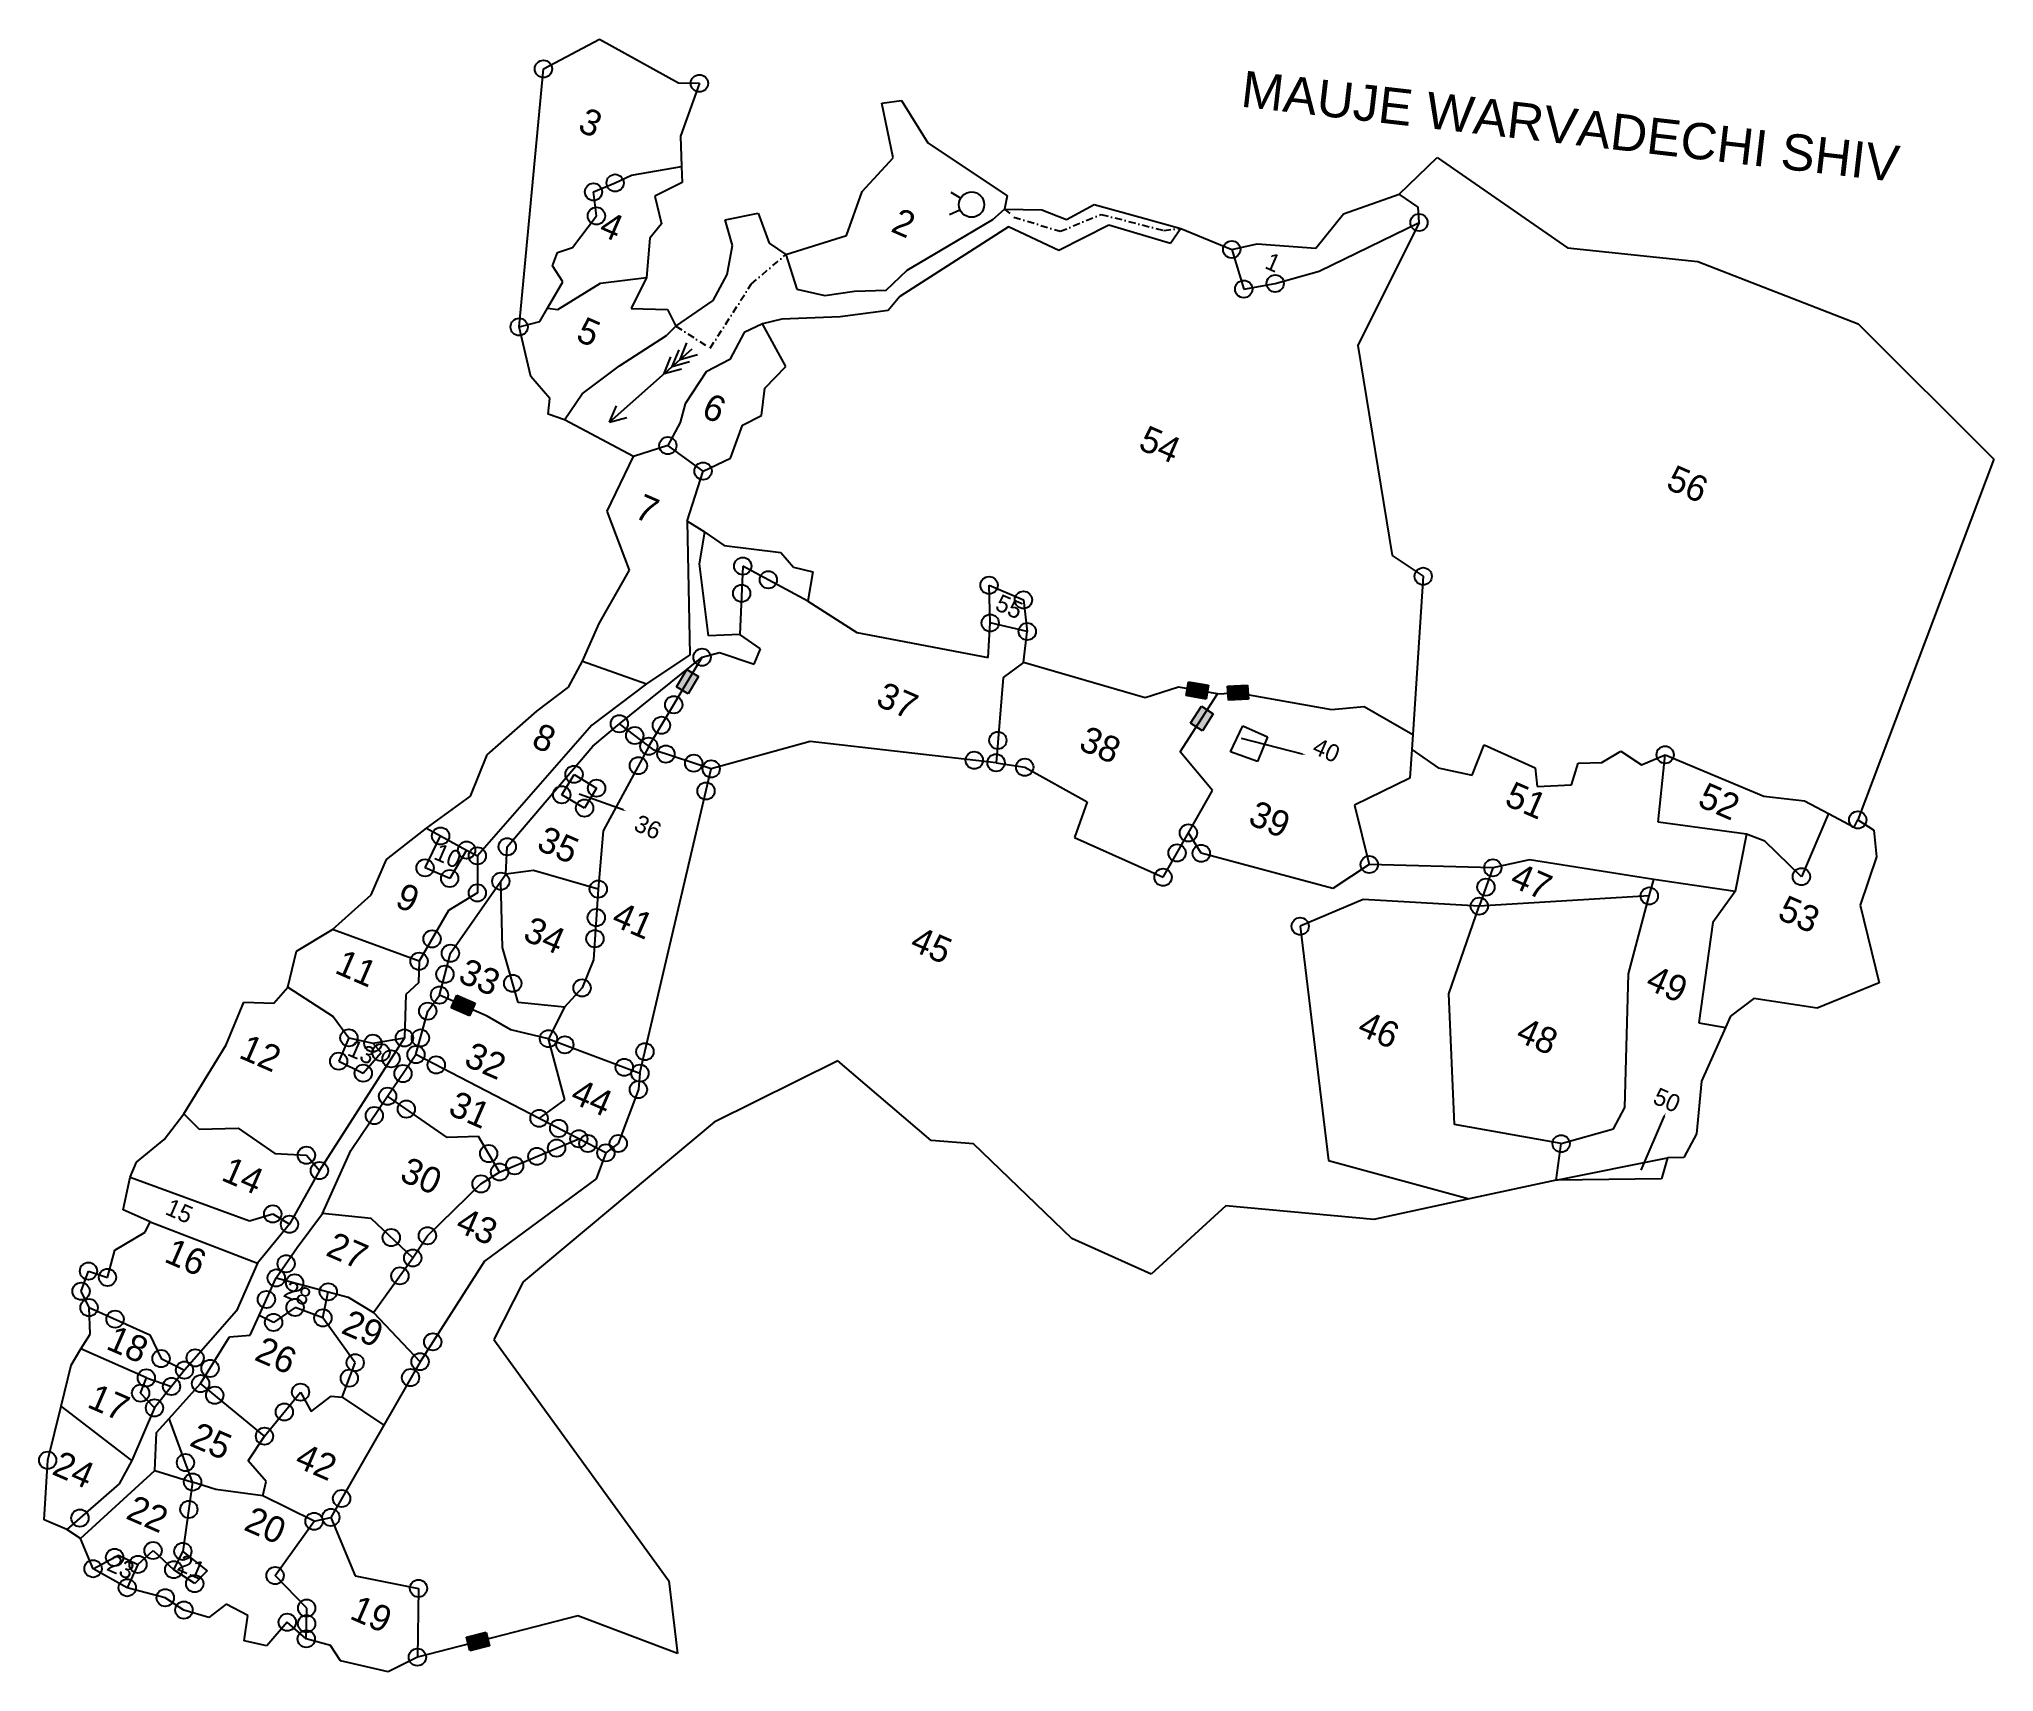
# Model space of a CAD drawing. Header units: metres. Extents: x 313163 to 314562, y 1902264 to 1903432.
import ezdxf

# ---------------------------------------------------------------- set-up
doc = ezdxf.new("R2010")
doc.units = ezdxf.units.M
doc.header["$MEASUREMENT"] = 0
doc.linetypes.add('DASHDOT', pattern=[1, 0.5, -0.25, 0, -0.25])
for name, color, linetype in [('OFF', 1, 'Continuous'), ('POLY_PARCEL', 6, 'Continuous'), ('POLY_ROAD', 30, 'Continuous'), ('POLY_WATER', 4, 'Continuous'), ('TEXT_MAPOUT', 7, 'Continuous'), ('TEXT_PARCEL', 7, 'Continuous'), ('V_BOUND_LINE', 7, 'Continuous'), ('V_BOUND_STREAM_LINE', 7, 'DASHDOT')]:
    doc.layers.add(name, color=color, linetype=linetype)
doc.styles.get("Standard").update_dxf_attribs({"font": 'arial.ttf'})
doc.styles.add('TEXT_MAP', font='KRDEV050.TTF')

msp = doc.modelspace()

# ---------------------------------------------------------------- hatches: boundary and pattern name
for points in [[(313635.2, 1902976.1), (313626.7, 1902981.2), (313619.3, 1902968.8), (313627.8, 1902963.7)], [(313998.4, 1902959.9), (314000.1, 1902969.8), (313985.8, 1902972.2), (313984.1, 1902962.4)], [(314013.6, 1902969.1), (314014.3, 1902959.1), (314028.7, 1902960), (314028, 1902970)], [(314003.3, 1902949.5), (313994.9, 1902954.9), (313987.1, 1902942.7), (313995.6, 1902937.3)], [(313462.2, 1902748.2), (313458.2, 1902739.1), (313471.4, 1902733.3), (313475.4, 1902742.4)], [(313485.6, 1902282.6), (313483.1, 1902292.3), (313469.1, 1902288.7), (313471.6, 1902279)]]:
    msp.add_hatch(color=256).paths.add_polyline_path(points)

# ---------------------------------------------------------------- linework, layer by layer
for p, q in [((313815.6, 1903322.6), (313822.7, 1903318.3)), ((313814.7, 1903306.7), (313822.2, 1903310)), ((313571.5, 1903158), (313630.6, 1903210.6)), ((313622, 1903203), (313626.8, 1903214.8)), ((313610.6, 1903192.8), (313615.4, 1903204.7)), ((313610.6, 1903192.8), (313622.9, 1903196.2)), ((313616.4, 1903198), (313621.2, 1903209.8)), ((313616.4, 1903198), (313628.7, 1903201.4)), ((313622, 1903203), (313634.3, 1903206.4)), ((313571.5, 1903158), (313576.4, 1903169.8)), ((313571.5, 1903158), (313583.9, 1903161.4)), ((313619.3, 1902968.8), (313626.7, 1902981.2)), ((313626.7, 1902981.2), (313635.2, 1902976.1)), ((313635.2, 1902976.1), (313627.8, 1902963.7)), ((313984.1, 1902962.4), (313985.8, 1902972.2)), ((313985.8, 1902972.2), (314000.1, 1902969.8)), ((313627.8, 1902963.7), (313619.3, 1902968.8)), ((313998.4, 1902959.9), (313984.1, 1902962.4)), ((314000.1, 1902969.8), (313998.4, 1902959.9)), ((314013.6, 1902969.1), (314028, 1902970)), ((314014.3, 1902959.1), (314013.6, 1902969.1)), ((314028.7, 1902960), (314014.3, 1902959.1)), ((314028, 1902970), (314028.7, 1902960)), ((313987.1, 1902942.7), (313994.9, 1902954.9)), ((313994.9, 1902954.9), (314003.3, 1902949.5)), ((314003.3, 1902949.5), (313995.6, 1902937.3)), ((313995.6, 1902937.3), (313987.1, 1902942.7)), ((313458.2, 1902739.1), (313462.2, 1902748.2)), ((313471.4, 1902733.3), (313458.2, 1902739.1)), ((313462.2, 1902748.2), (313475.4, 1902742.4)), ((313475.4, 1902742.4), (313471.4, 1902733.3)), ((313469.1, 1902288.7), (313483.1, 1902292.3)), ((313471.6, 1902279), (313469.1, 1902288.7)), ((313483.1, 1902292.3), (313485.6, 1902282.6)), ((313485.6, 1902282.6), (313471.6, 1902279))]:
    msp.add_line(p, q)
for points in [[(314067.2, 1902920.6), (314023.5, 1902931.7)], [(313581.2, 1902880.6), (313549.8, 1902891.9)], [(314326.1, 1902661.8), (314309.2, 1902623)]]:
    msp.add_lwpolyline(points)
for centre, radius in [((313524.2, 1903410.8), 6.18), ((313635.8, 1903400.5), 6.18), ((313560, 1903322.8), 6.18), ((313575.5, 1903329.2), 6.18), ((313830.5, 1903313.7), 9.04), ((313562.1, 1903305.6), 6.18), ((314150.6, 1903300.9), 6.18), ((314016.6, 1903281.6), 6.18), ((314025.2, 1903253.3), 6.18), ((314047.7, 1903257.3), 6.18), ((313506.8, 1903226.2), 6.18), ((313613.2, 1903141.3), 6.18), ((313638.4, 1903123.1), 6.18), ((313666.8, 1903055.1), 6.18), ((313685.1, 1903045.3), 6.18), ((313843, 1903041.4), 6.18), ((314153.6, 1903047.8), 6.18), ((313666, 1903035.6), 6.18), ((313867.6, 1903030.9), 6.18), ((313843.8, 1903014.4), 6.18), ((313870.3, 1903008.3), 6.18), ((313637.7, 1902989.9), 6.18), ((313617.4, 1902955.9), 6.18), ((313578.5, 1902942.3), 6.18), ((313608.6, 1902941.2), 6.18), ((313589.5, 1902933.9), 6.18), ((313599.6, 1902926.2), 6.18), ((313849.3, 1902930.4), 6.18), ((313592.1, 1902912.3), 6.18), ((313611.8, 1902920.6), 6.18), ((313631.7, 1902914.1), 6.18), ((313832.4, 1902916.2), 6.18), ((313848, 1902914.4), 6.18), ((313868.5, 1902911.2), 6.18), ((314326.7, 1902920.1), 6.18), ((313546.1, 1902906.1), 6.18), ((313562.2, 1902896.2), 6.18), ((313644.2, 1902910), 6.18), ((313537.3, 1902891.5), 6.18), ((313640.5, 1902894.2), 6.18), ((313553.6, 1902882), 6.18), ((314464.5, 1902873.5), 6.18), ((313450.6, 1902862), 6.18), ((313498.3, 1902854.3), 6.18), ((313985.6, 1902864.2), 6.18), ((313469.2, 1902851.9), 6.18), ((313476.9, 1902847.8), 6.18), ((313977.5, 1902849.9), 6.18), ((313994.8, 1902849.6), 6.18), ((314115, 1902841.6), 6.18), ((313439.5, 1902839.2), 6.18), ((313457.1, 1902831.6), 6.18), ((313493.7, 1902829.6), 6.18), ((313967.5, 1902832.5), 6.18), ((314203.4, 1902839.2), 6.18), ((314424.2, 1902832.9), 6.18), ((313476.9, 1902821.3), 6.18), ((313563.4, 1902824), 6.18), ((314198.5, 1902825.4), 6.18), ((314315.3, 1902819.1), 6.18), ((313562, 1902803.6), 6.18), ((314193.7, 1902811.8), 6.18), ((313444.5, 1902788.4), 6.18), ((313561, 1902788.5), 6.18), ((314065.6, 1902797.4), 6.18), ((313435.2, 1902772.4), 6.18), ((313457.6, 1902778.1), 6.18), ((313453.7, 1902763.1), 6.18), ((313502.2, 1902756.6), 6.18), ((313449.8, 1902748.2), 6.18), ((313551.8, 1902753.3), 6.18), ((313441.4, 1902736.7), 6.18), ((313385, 1902717.6), 6.18), ((313424.7, 1902717.5), 6.18), ((313436.2, 1902717.5), 6.18), ((313527.8, 1902717), 6.18), ((313377.7, 1902700.9), 6.18), ((313402.2, 1902713.7), 6.18), ((313408, 1902707.1), 6.18), ((313415.2, 1902702.6), 6.18), ((313433, 1902705.6), 6.18), ((313539.5, 1902712.6), 6.18), ((313596.8, 1902707.7), 6.18), ((313395.3, 1902692.3), 6.18), ((313423.7, 1902692), 6.18), ((313447.5, 1902698.2), 6.18), ((313582, 1902696.5), 6.18), ((313593.2, 1902692.3), 6.18), ((313412.7, 1902675.8), 6.18), ((313592.1, 1902680.6), 6.18), ((313403.2, 1902662), 6.18), ((313426.1, 1902666.6), 6.18), ((313521.1, 1902660), 6.18), ((313535.1, 1902652.8), 6.18), ((313549.5, 1902645.4), 6.18), ((313354.6, 1902633.6), 6.18), ((313485, 1902634.8), 6.18), ((313519.5, 1902632.8), 6.18), ((313533.6, 1902638.7), 6.18), ((313556, 1902642), 6.18), ((313568.9, 1902635.3), 6.18), ((313577.7, 1902642), 6.18), ((314252.3, 1902641.9), 6.18), ((313363.9, 1902622.6), 6.18), ((313492.8, 1902621.6), 6.18), ((313503.6, 1902626.1), 6.18), ((313479.5, 1902613.1), 6.18), ((313330.5, 1902591.6), 6.18), ((313342.5, 1902584.2), 6.18), ((313415.3, 1902574.7), 6.18), ((313441.2, 1902576), 6.18), ((313198.7, 1902550.7), 6.18), ((313340.1, 1902556), 6.18), ((313421.5, 1902547.3), 6.18), ((313430.7, 1902560.1), 6.18), ((313193.4, 1902536.3), 6.18), ((313212.3, 1902546.2), 6.18), ((313333, 1902545.8), 6.18), ((313346.2, 1902542.3), 6.18), ((313370.2, 1902535.9), 6.18), ((313199.1, 1902524.6), 6.18), ((313326, 1902530.4), 6.18), ((313346.5, 1902524.7), 6.18), ((313217.7, 1902516.3), 6.18), ((313331.1, 1902514), 6.18), ((313366.4, 1902517.2), 6.18), ((313445, 1902500.1), 6.18), ((313250.6, 1902488.1), 6.18), ((313267.4, 1902479.9), 6.18), ((313275, 1902488.6), 6.18), ((313285.7, 1902481.1), 6.18), ((313389.5, 1902485.2), 6.18), ((313435.9, 1902485.9), 6.18), ((313236, 1902463.4), 6.18), ((313240.1, 1902474.3), 6.18), ((313258.1, 1902468.2), 6.18), ((313278.9, 1902470.2), 6.18), ((313350.4, 1902464.1), 6.18), ((313385.3, 1902474.1), 6.18), ((313429.1, 1902474.5), 6.18), ((313245.9, 1902452.8), 6.18), ((313289, 1902461.9), 6.18), ((313338.8, 1902449.9), 6.18), ((313324.6, 1902432.6), 6.18), ((313169.5, 1902415.4), 6.18), ((313268.1, 1902413.7), 6.18), ((313273.2, 1902399.8), 6.18), ((313270.5, 1902380.2), 6.18), ((313379.8, 1902388), 6.18), ((313192.6, 1902374), 6.18), ((313360.1, 1902371.7), 6.18), ((313372.1, 1902374.5), 6.18), ((313244.9, 1902350.8), 6.18), ((313202, 1902337.8), 6.18), ((313217.4, 1902345.9), 6.18), ((313234.1, 1902340.9), 6.18), ((313259.7, 1902337.1), 6.18), ((313266.2, 1902350.2), 6.18), ((313226.4, 1902324.2), 6.18), ((313274.7, 1902327.1), 6.18), ((313332.2, 1902332.9), 6.18), ((313434.8, 1902323.7), 6.18), ((313253.6, 1902317), 6.18), ((313354.8, 1902309.6), 6.18), ((313267, 1902308.2), 6.18), ((313340.9, 1902299.5), 6.18), ((313354.7, 1902298.4), 6.18), ((313354.5, 1902287.6), 6.18), ((313434, 1902274.5), 6.18)]:
    msp.add_circle(centre, radius)
for points in [[(314067.3, 1902921), (314069.6, 1902919.9), (314067.1, 1902920.2)], [(313581.4, 1902881), (313583.6, 1902879.8), (313581.1, 1902880.2)], [(314325.7, 1902661.9), (314327.1, 1902664.1), (314326.5, 1902661.6)]]:
    msp.add_solid(points)
at = {"layer": 'OFF'}
for p, q in [((313588.7, 1903133.6), (313539.2, 1903159.7)), ((313380.2, 1902460.4), (313409.9, 1902440.5)), ((313193.1, 1902359.5), (313183.3, 1902365.9))]:
    msp.add_line(p, q, dxfattribs=at)
at = {"layer": 'POLY_PARCEL'}
for p, q in [((313587.1, 1903334.7), (313623, 1903340.9)), ((313560, 1903322.8), (313575.5, 1903329.2)), ((313562.1, 1903305.6), (313560, 1903322.8)), ((313575.5, 1903329.2), (313587.1, 1903334.7)), ((314149.9, 1903312), (314136.3, 1903321.3)), ((314150.6, 1903300.9), (314149.9, 1903312)), ((313544.9, 1903283), (313562.1, 1903305.6)), ((314079.1, 1903266.2), (314150.6, 1903300.9)), ((314150.6, 1903300.9), (314106.9, 1903213)), ((313534.2, 1903279.4), (313544.9, 1903283)), ((314016.6, 1903281.6), (314025.2, 1903253.3)), ((313530.7, 1903269.9), (313534.2, 1903279.4)), ((313538, 1903258.5), (313530.7, 1903269.9)), ((314047.7, 1903257.3), (314079.1, 1903266.2)), ((313527.2, 1903239.7), (313538, 1903258.5)), ((313534.5, 1903238.7), (313565.1, 1903257.5)), ((313565.1, 1903257.5), (313597.9, 1903261.5)), ((314025.2, 1903253.3), (314047.7, 1903257.3)), ((313521.6, 1903230), (313527.2, 1903239.7)), ((313527.2, 1903239.7), (313534.5, 1903238.7)), ((313506.8, 1903226.2), (313521.6, 1903230)), ((313697.7, 1903197.8), (313680.8, 1903228.4)), ((314106.9, 1903213), (314131.3, 1903062.6)), ((313682.6, 1903182.4), (313697.7, 1903197.8)), ((313680.2, 1903162.9), (313682.6, 1903182.4)), ((313658.1, 1903132.4), (313666.5, 1903155.9)), ((313666.5, 1903155.9), (313680.2, 1903162.9)), ((313638.4, 1903123.1), (313613.2, 1903141.3)), ((313638.4, 1903123.1), (313658.1, 1903132.4)), ((313627.1, 1903087.3), (313638.4, 1903123.1)), ((313639.6, 1903079.3), (313653.4, 1903069.8)), ((313653.4, 1903069.8), (313694, 1903064.8)), ((313694, 1903064.8), (313703.1, 1903054.4)), ((314131.3, 1903062.6), (314153.6, 1903047.8)), ((313666.8, 1903055.1), (313664.7, 1903006.2)), ((313713.4, 1903030.1), (313666.8, 1903055.1)), ((313703.1, 1903054.4), (313717, 1903051)), ((313717, 1903051), (313713.4, 1903030.1)), ((314153.6, 1903047.8), (314146.1, 1902934.5)), ((313713.4, 1903030.1), (313748.4, 1903007.6)), ((313843.8, 1903014.4), (313843, 1903041.4)), ((313843, 1903041.4), (313867.6, 1903030.9)), ((313867.6, 1903030.9), (313870.3, 1903008.3)), ((313842.4, 1902989.7), (313843.8, 1903014.4)), ((313870.3, 1903008.3), (313843.8, 1903014.4)), ((313748.4, 1903007.6), (313842.4, 1902989.7)), ((313867.7, 1902986.1), (313870.3, 1903008.3)), ((313552.2, 1902987), (313597.9, 1902970.8)), ((313599.6, 1902926.2), (313637.7, 1902989.9)), ((313853.2, 1902975.3), (313848, 1902914.4)), ((313867.7, 1902986.1), (313853.2, 1902975.3)), ((313954.6, 1902960.9), (313867.7, 1902986.1)), ((313978.6, 1902968.4), (313954.6, 1902960.9)), ((314006.5, 1902963.6), (313978.6, 1902968.4)), ((313979.8, 1902922.1), (314006.5, 1902963.6)), ((314006.5, 1902963.6), (314021.1, 1902964.5)), ((314021.1, 1902964.5), (314088, 1902952.5)), ((314088, 1902952.5), (314111.4, 1902954.6)), ((314111.4, 1902954.6), (314146.1, 1902934.5)), ((313599.6, 1902926.2), (313578.5, 1902942.3)), ((314015.8, 1902922.3), (314024.5, 1902940.8)), ((314024.5, 1902940.8), (314042.3, 1902933)), ((314042.3, 1902933), (314035, 1902915.2)), ((314146.1, 1902934.5), (314145.4, 1902924)), ((313599.5, 1902926), (313566.8, 1902865.7)), ((313599.5, 1902926), (313599.6, 1902926.2)), ((313603.4, 1902923.3), (313599.6, 1902926.2)), ((313644.2, 1902910), (313603.4, 1902923.3)), ((313715, 1902929.7), (313644.2, 1902910)), ((313848, 1902914.4), (313715, 1902929.7)), ((314002.9, 1902894.5), (313979.8, 1902922.1)), ((314035, 1902915.2), (314015.8, 1902922.3)), ((314145.4, 1902924), (314144.1, 1902903.3)), ((314145.4, 1902924), (314164.4, 1902910.7)), ((314188.6, 1902905.5), (314197.3, 1902927.3)), ((314197.3, 1902927.3), (314233.7, 1902910.7)), ((314281.5, 1902914.7), (314295.1, 1902922.6)), ((314295.1, 1902922.6), (314309.7, 1902912.8)), ((314309.7, 1902912.8), (314326.7, 1902920.1)), ((314321.6, 1902871.8), (314326.7, 1902920.1)), ((314326.7, 1902920.1), (314397.4, 1902890.5)), ((313537.3, 1902891.5), (313546.1, 1902906.1)), ((313546.1, 1902906.1), (313562.2, 1902896.2)), ((313593.2, 1902692.3), (313644.2, 1902910)), ((313848, 1902914.4), (313868.5, 1902911.2)), ((313868.5, 1902911.2), (313913.2, 1902886.5)), ((314144.1, 1902903.3), (314104.5, 1902884)), ((314164.4, 1902910.7), (314188.6, 1902905.5)), ((314233.7, 1902910.7), (314235.2, 1902897.4)), ((314259.8, 1902898.5), (314264.4, 1902914)), ((314264.4, 1902914), (314281.5, 1902914.7)), ((313553.6, 1902882), (313537.3, 1902891.5)), ((313562.2, 1902896.2), (313553.6, 1902882)), ((313985.6, 1902864.2), (314002.9, 1902894.5)), ((314235.2, 1902897.4), (314259.8, 1902898.5)), ((314397.4, 1902890.5), (314426.5, 1902887.2)), ((313913.2, 1902886.5), (313904.1, 1902860.9)), ((314104.5, 1902884), (314115, 1902841.6)), ((314443.5, 1902878.1), (314424.2, 1902832.9)), ((314426.5, 1902887.2), (314443.5, 1902878.1)), ((314443.5, 1902878.1), (314461.9, 1902868.2)), ((313439.5, 1902839.2), (313450.6, 1902862)), ((313440.6, 1902867.5), (313450.6, 1902862)), ((313450.6, 1902862), (313469.2, 1902851.9)), ((313566.8, 1902865.7), (313563.4, 1902824)), ((313904.1, 1902860.9), (313967.5, 1902832.5)), ((313967.5, 1902832.5), (313985.6, 1902864.2)), ((313994.8, 1902849.6), (313985.6, 1902864.2)), ((314384.8, 1902863.4), (314321.6, 1902871.8)), ((314384.8, 1902863.4), (314376.7, 1902822.2)), ((314398.1, 1902858.4), (314384.8, 1902863.4)), ((314461.9, 1902868.2), (314464.5, 1902873.5)), ((313469.2, 1902851.9), (313457.1, 1902831.6)), ((313469.2, 1902851.9), (313476.9, 1902847.8)), ((314089, 1902824.5), (313994.8, 1902849.6)), ((314424.2, 1902832.9), (314398.1, 1902858.4)), ((313457.1, 1902831.6), (313439.5, 1902839.2)), ((313517, 1902837.3), (313497.2, 1902834.6)), ((313563.4, 1902824), (313517, 1902837.3)), ((314115, 1902841.6), (314089, 1902824.5)), ((314203.4, 1902839.2), (314115, 1902841.6)), ((314203.4, 1902839.2), (314193.7, 1902811.8)), ((314229.6, 1902844.9), (314203.4, 1902839.2)), ((314318.5, 1902830.8), (314229.6, 1902844.9)), ((313495, 1902782.3), (313493.7, 1902829.6)), ((313563.4, 1902824), (313560.1, 1902773.3)), ((314315.3, 1902819.1), (314193.7, 1902811.8)), ((314300.4, 1902763.5), (314315.3, 1902819.1)), ((314315.3, 1902819.1), (314318.5, 1902830.8)), ((314376.7, 1902822.2), (314318.5, 1902830.8)), ((314376.7, 1902822.2), (314360.9, 1902800)), ((314110.6, 1902816.5), (314065.6, 1902797.4)), ((314193.7, 1902811.8), (314110.6, 1902816.5)), ((314171.9, 1902749), (314193.7, 1902811.8)), ((313435.2, 1902772.4), (313373.2, 1902795)), ((314065.6, 1902797.4), (314085.9, 1902629.9)), ((314360.9, 1902800), (314350.7, 1902728.4)), ((313506, 1902742.9), (313495, 1902782.3)), ((313560.1, 1902773.3), (313551.8, 1902753.3)), ((314297.8, 1902667.8), (314300.4, 1902763.5)), ((313341.2, 1902753.9), (313373.7, 1902732.8)), ((313551.8, 1902753.3), (313539.3, 1902739.6)), ((314176, 1902655.6), (314171.9, 1902749)), ((313484, 1902733.2), (313449.8, 1902748.2)), ((313539.3, 1902739.6), (313506, 1902742.9)), ((313539.3, 1902739.6), (313527.8, 1902717)), ((313373.7, 1902732.8), (313385, 1902717.6)), ((313500.9, 1902723.4), (313484, 1902733.2)), ((313527.8, 1902717), (313500.9, 1902723.4)), ((314350.7, 1902728.4), (314369.8, 1902725)), ((313385, 1902717.6), (313377.7, 1902700.9)), ((313385, 1902717.6), (313402.2, 1902713.7)), ((313395.3, 1902692.3), (313408, 1902707.1)), ((313402.2, 1902713.7), (313424.7, 1902717.5)), ((313408, 1902707.1), (313402.2, 1902713.7)), ((313527.8, 1902717), (313593.2, 1902692.3)), ((313539.5, 1902673.3), (313527.8, 1902717)), ((313377.7, 1902700.9), (313395.3, 1902692.3)), ((313521.1, 1902660), (313433, 1902705.6)), ((313592.1, 1902680.6), (313577.7, 1902642)), ((313593.2, 1902692.3), (313592.1, 1902680.6)), ((313455.4, 1902646.4), (313412.7, 1902675.8)), ((313521.1, 1902660), (313539.5, 1902673.3)), ((314289.7, 1902652.4), (314297.8, 1902667.8)), ((313266.8, 1902663.2), (313277.8, 1902652.2)), ((313277.8, 1902652.2), (313305.7, 1902652.9)), ((313305.7, 1902652.9), (313332.1, 1902634.8)), ((313549.5, 1902645.4), (313521.1, 1902660)), ((314252.3, 1902641.9), (314176, 1902655.6)), ((314252.3, 1902641.9), (314289.7, 1902652.4)), ((313477.8, 1902647), (313455.4, 1902646.4)), ((313492.8, 1902621.6), (313477.8, 1902647)), ((313492.8, 1902621.6), (313549.5, 1902645.4)), ((313568.9, 1902635.3), (313549.5, 1902645.4)), ((313577.7, 1902642), (313568.9, 1902635.3)), ((314248.8, 1902615.7), (314252.3, 1902641.9)), ((313332.1, 1902634.8), (313354.6, 1902633.6)), ((313354.6, 1902633.6), (313363.9, 1902622.6)), ((313568.9, 1902635.3), (313561.8, 1902616.7)), ((314085.9, 1902629.9), (314186.4, 1902602.3)), ((314248.8, 1902615.7), (314328.3, 1902631.7)), ((313228.5, 1902617.9), (313313.8, 1902586.6)), ((313441.2, 1902576), (313479.5, 1902613.1)), ((313479.5, 1902613.1), (313492.8, 1902621.6)), ((313561.8, 1902616.7), (313481.9, 1902557.9)), ((313242.9, 1902586), (313319.7, 1902556.3)), ((313313.8, 1902586.6), (313330.5, 1902591.6)), ((313330.5, 1902591.6), (313342.5, 1902584.2)), ((313400.9, 1902588.4), (313366.2, 1902592)), ((313430.7, 1902560.1), (313400.9, 1902588.4)), ((313430.7, 1902560.1), (313441.2, 1902576)), ((313402.6, 1902521), (313430.7, 1902560.1)), ((313481.9, 1902557.9), (313435.9, 1902485.9)), ((313333, 1902545.8), (313370.2, 1902535.9)), ((313346.5, 1902524.7), (313331.1, 1902514)), ((313366.4, 1902517.2), (313346.5, 1902524.7)), ((313366.4, 1902517.2), (313370.2, 1902535.9)), ((313370.2, 1902535.9), (313384.6, 1902532)), ((313384.6, 1902532), (313402.6, 1902521)), ((313199.1, 1902524.6), (313242.6, 1902505.1)), ((313331.1, 1902514), (313320.7, 1902518.9)), ((313389.5, 1902485.2), (313366.4, 1902517.2)), ((313402.6, 1902521), (313435.9, 1902485.9)), ((313242.6, 1902505.1), (313250.6, 1902488.1)), ((313240.1, 1902474.3), (313193.3, 1902495)), ((313250.6, 1902488.1), (313267.4, 1902479.9)), ((313380.2, 1902460.4), (313389.5, 1902485.2)), ((313435.9, 1902485.9), (313409.9, 1902440.5)), ((313236, 1902463.4), (313240.1, 1902474.3)), ((313240.1, 1902474.3), (313258.1, 1902468.2)), ((313324.6, 1902432.6), (313278.9, 1902470.2)), ((313245.9, 1902452.8), (313236, 1902463.4)), ((313324.6, 1902432.6), (313350.4, 1902464.1)), ((313350.4, 1902464.1), (313357.9, 1902450.2)), ((313357.9, 1902450.2), (313372.4, 1902461.3)), ((313372.4, 1902461.3), (313380.2, 1902460.4)), ((313229.6, 1902415.1), (313179.1, 1902454)), ((313273.2, 1902399.8), (313256.4, 1902445.3)), ((313313, 1902414.9), (313324.6, 1902432.6)), ((313409.9, 1902440.5), (313372.1, 1902374.5)), ((313325.7, 1902400.1), (313313, 1902414.9)), ((313246.1, 1902408.1), (313273.2, 1902399.8)), ((313273.2, 1902399.8), (313266.2, 1902350.2)), ((313289.8, 1902394.4), (313273.2, 1902399.8)), ((313323.5, 1902390), (313325.7, 1902400.1)), ((313323.5, 1902390), (313289.8, 1902394.4)), ((313360.1, 1902371.7), (313323.5, 1902390)), ((313332.2, 1902332.9), (313360.1, 1902371.7)), ((313360.1, 1902371.7), (313372.1, 1902374.5)), ((313372.1, 1902374.5), (313389.6, 1902332.7)), ((313202, 1902337.8), (313220.1, 1902347.4)), ((313220.1, 1902347.4), (313234.1, 1902340.9)), ((313234.1, 1902340.9), (313244.9, 1902350.8)), ((313244.9, 1902350.8), (313259.7, 1902337.1)), ((313259.7, 1902337.1), (313266.2, 1902350.2)), ((313266.2, 1902350.2), (313283.5, 1902336.2)), ((313234.1, 1902340.9), (313226.4, 1902324.2)), ((313274.7, 1902327.1), (313259.7, 1902337.1)), ((313283.5, 1902336.2), (313274.7, 1902327.1)), ((313354.8, 1902309.6), (313332.2, 1902332.9)), ((313389.6, 1902332.7), (313434.8, 1902323.7)), ((313434.8, 1902323.7), (313434, 1902274.5)), ((313354.5, 1902287.6), (313354.8, 1902309.6))]:
    msp.add_line(p, q, dxfattribs=at)
at = {"layer": 'POLY_ROAD'}
for p, q in [((313639.6, 1903079.3), (313627.1, 1903087.3)), ((313627.1, 1903087.3), (313628.9, 1902991.6)), ((313635.9, 1903056.7), (313639.6, 1903079.3)), ((313642.3, 1903005.3), (313635.9, 1903056.7)), ((313664.7, 1903006.2), (313642.3, 1903005.3)), ((313679.5, 1902995.9), (313664.7, 1903006.2)), ((313578.5, 1902942.3), (313637.7, 1902989.9)), ((313628.9, 1902991.6), (313597.9, 1902970.8)), ((313637.7, 1902989.9), (313650.2, 1902993.2)), ((313650.2, 1902993.2), (313674.9, 1902985)), ((313674.9, 1902985), (313679.5, 1902995.9)), ((313597.9, 1902970.8), (313558.7, 1902941.2)), ((313558.7, 1902941.2), (313476.9, 1902847.8)), ((313559.5, 1902926.3), (313578.5, 1902942.3)), ((313498.3, 1902854.3), (313559.5, 1902926.3)), ((313476.9, 1902847.8), (313476.9, 1902821.3)), ((313497.2, 1902834.6), (313498.3, 1902854.3)), ((313493.7, 1902829.6), (313497.2, 1902834.6)), ((313476.9, 1902821.3), (313456.3, 1902808.8)), ((313457.6, 1902778.1), (313493.7, 1902829.6)), ((313456.3, 1902808.8), (313435.2, 1902772.4)), ((313449.8, 1902748.2), (313457.6, 1902778.1)), ((313435.2, 1902772.4), (313434.7, 1902757)), ((313425.7, 1902748.5), (313424.7, 1902717.5)), ((313434.7, 1902757), (313425.7, 1902748.5)), ((313433, 1902705.6), (313441.4, 1902736.7)), ((313441.4, 1902736.7), (313449.8, 1902748.2)), ((313424.7, 1902717.5), (313363.9, 1902622.6)), ((313412.7, 1902675.8), (313433, 1902705.6)), ((313386.3, 1902637.1), (313412.7, 1902675.8)), ((313366.2, 1902592), (313386.3, 1902637.1)), ((313363.9, 1902622.6), (313342.5, 1902584.2)), ((313342.5, 1902584.2), (313319.7, 1902556.3)), ((313348.1, 1902567.5), (313366.2, 1902592)), ((313333, 1902545.8), (313348.1, 1902567.5)), ((313319.7, 1902556.3), (313304.7, 1902522.3)), ((313320.7, 1902518.9), (313333, 1902545.8)), ((313304.7, 1902522.3), (313267.4, 1902479.9)), ((313314.3, 1902504.8), (313320.7, 1902518.9)), ((313278.9, 1902470.2), (313299.7, 1902503.6)), ((313299.7, 1902503.6), (313314.3, 1902504.8)), ((313256.4, 1902445.3), (313278.9, 1902470.2)), ((313267.4, 1902479.9), (313258.1, 1902468.2)), ((313258.1, 1902468.2), (313245.9, 1902452.8)), ((313245.9, 1902452.8), (313229.6, 1902415.1)), ((313247.4, 1902435.3), (313256.4, 1902445.3)), ((313246.1, 1902408.1), (313247.4, 1902435.3)), ((313229.6, 1902415.1), (313220.6, 1902398.4)), ((313193.1, 1902359.5), (313246.1, 1902408.1)), ((313220.6, 1902398.4), (313183.3, 1902365.9))]:
    msp.add_line(p, q, dxfattribs=at)
at = {"layer": 'POLY_WATER'}
for p, q in [((313845.7, 1903303), (313854, 1903310.5)), ((313854, 1903310.5), (313880.8, 1903309.9)), ((313880.8, 1903309.9), (313898.4, 1903303)), ((313898.4, 1903303), (313918.2, 1903313.9)), ((313918.2, 1903313.9), (313951, 1903304.8)), ((313654.3, 1903302.8), (313677.9, 1903307.6)), ((313659.4, 1903284.5), (313654.3, 1903302.8)), ((313677.9, 1903307.6), (313685.6, 1903286.2)), ((313857, 1903297.8), (313779.2, 1903247.9)), ((313813.5, 1903284.1), (313845.7, 1903303)), ((313892.9, 1903280.9), (313857, 1903297.8)), ((313928.8, 1903299.1), (313892.9, 1903280.9)), ((313972.9, 1903285.9), (313928.8, 1903299.1)), ((313951, 1903304.8), (313980.3, 1903296.7)), ((313980.3, 1903296.7), (313972.9, 1903285.9)), ((313655.6, 1903263.7), (313659.4, 1903284.5)), ((313685.6, 1903286.2), (313697.5, 1903278)), ((313784.5, 1903266.8), (313813.5, 1903284.1)), ((313697.5, 1903278), (313705.5, 1903253.3)), ((313769.5, 1903252.4), (313784.5, 1903266.8)), ((313645.7, 1903245), (313655.6, 1903263.7)), ((313705.5, 1903253.3), (313725.5, 1903248.8)), ((313746.8, 1903251.7), (313769.5, 1903252.4)), ((313619, 1903226.8), (313645.7, 1903245)), ((313725.5, 1903248.8), (313746.8, 1903251.7)), ((313770.7, 1903238), (313736.4, 1903233.5)), ((313779.2, 1903247.9), (313770.7, 1903238)), ((313612.2, 1903220.1), (313619, 1903226.8)), ((313680.8, 1903228.4), (313667.7, 1903222.3)), ((313694.7, 1903231.7), (313680.8, 1903228.4)), ((313736.4, 1903233.5), (313694.7, 1903231.7)), ((313578.7, 1903198.3), (313612.2, 1903220.1)), ((313667.7, 1903222.3), (313657.5, 1903202.8)), ((313551.8, 1903178.4), (313578.7, 1903198.3)), ((313657.5, 1903202.8), (313640.6, 1903194.1)), ((313640.6, 1903194.1), (313625.5, 1903171.3)), ((313539.2, 1903159.7), (313551.8, 1903178.4)), ((313625.5, 1903171.3), (313621.9, 1903157.8)), ((313621.9, 1903157.8), (313613.2, 1903141.3)), ((313613.2, 1903141.3), (313588.7, 1903133.6))]:
    msp.add_line(p, q, dxfattribs=at)
at = {"layer": 'V_BOUND_LINE'}
for p, q in [((313524.2, 1903410.8), (313564.2, 1903432.1)), ((313564.2, 1903432.1), (313620.8, 1903400.8)), ((313506.8, 1903226.2), (313524.2, 1903410.8)), ((313620.8, 1903400.8), (313635.8, 1903400.5)), ((313635.8, 1903400.5), (313622.2, 1903362.7)), ((313766.4, 1903386.3), (313780.4, 1903388.1)), ((313774.4, 1903347.2), (313766.4, 1903386.3)), ((313780.4, 1903388.1), (313799.3, 1903357.8)), ((313622.2, 1903362.7), (313623, 1903340.9)), ((313799.3, 1903357.8), (313856, 1903319.9)), ((313623, 1903340.9), (313623.4, 1903329.5)), ((313752.3, 1903323), (313774.4, 1903347.2)), ((314136.3, 1903321.3), (314163.5, 1903347.5)), ((314163.5, 1903347.5), (314256.9, 1903282.7)), ((313623.4, 1903329.5), (313604, 1903319.7)), ((313741, 1903291.5), (313752.3, 1903323)), ((313604, 1903319.7), (313608.6, 1903300)), ((313856, 1903319.9), (313854, 1903310.5)), ((314096.6, 1903307.1), (314136.3, 1903321.3)), ((313608.6, 1903300), (313600.4, 1903289.8)), ((313980.3, 1903296.7), (314016.6, 1903281.6)), ((314076.9, 1903282.5), (314096.6, 1903307.1)), ((313600.4, 1903289.8), (313597.9, 1903261.5)), ((313697.5, 1903278), (313741, 1903291.5)), ((314016.6, 1903281.6), (314034.9, 1903285.7)), ((314034.9, 1903285.7), (314076.9, 1903282.5)), ((314256.9, 1903282.7), (314350.2, 1903272.9)), ((314350.2, 1903272.9), (314464.9, 1903228.4)), ((313597.9, 1903261.5), (313586.9, 1903239.3)), ((313586.9, 1903239.3), (313612.9, 1903238.7)), ((313612.9, 1903238.7), (313619, 1903226.8)), ((313515.2, 1903190.8), (313506.8, 1903226.2)), ((314464.9, 1903228.4), (314561.9, 1903131.6)), ((313528.7, 1903175), (313515.2, 1903190.8)), ((313527.6, 1903163.8), (313528.7, 1903175)), ((313539.2, 1903159.7), (313527.6, 1903163.8)), ((313569.8, 1903094.5), (313588.7, 1903133.6)), ((314561.9, 1903131.6), (314464.5, 1902873.5)), ((313585.7, 1903052.2), (313569.8, 1903094.5)), ((313564, 1903014.1), (313585.7, 1903052.2)), ((313552.2, 1902987), (313564, 1903014.1)), ((313542.2, 1902968.5), (313552.2, 1902987)), ((313519.4, 1902951.3), (313542.2, 1902968.5)), ((313484, 1902920.1), (313519.4, 1902951.3)), ((313472.1, 1902890.5), (313484, 1902920.1)), ((313440.6, 1902867.5), (313472.1, 1902890.5)), ((313411.8, 1902845.2), (313440.6, 1902867.5)), ((314464.5, 1902873.5), (314476, 1902866.1)), ((314476, 1902866.1), (314478, 1902847)), ((314478, 1902847), (314466.2, 1902812.5)), ((313401, 1902819.8), (313411.8, 1902845.2)), ((313373.2, 1902795), (313401, 1902819.8)), ((314466.2, 1902812.5), (314479.9, 1902756.9)), ((313347.5, 1902779.6), (313373.2, 1902795)), ((313341.2, 1902753.9), (313347.5, 1902779.6)), ((313331.2, 1902742.3), (313341.2, 1902753.9)), ((314479.9, 1902756.9), (314435.5, 1902738.8)), ((313297.1, 1902712.7), (313309.8, 1902743.2)), ((313309.8, 1902743.2), (313331.2, 1902742.3)), ((314390.1, 1902745.7), (314373.4, 1902733)), ((314435.5, 1902738.8), (314390.1, 1902745.7)), ((314369.8, 1902725), (314352.7, 1902686.5)), ((314373.4, 1902733), (314369.8, 1902725)), ((313266.8, 1902663.2), (313297.1, 1902712.7)), ((313734.8, 1902701.1), (313646.4, 1902657.3)), ((313801.6, 1902644.2), (313734.8, 1902701.1)), ((314352.7, 1902686.5), (314349.2, 1902648.8)), ((313252.9, 1902644.9), (313266.8, 1902663.2)), ((313646.4, 1902657.3), (313509.8, 1902543.1)), ((313233, 1902628.6), (313252.9, 1902644.9)), ((313831.9, 1902641.8), (313801.6, 1902644.2)), ((313902.2, 1902574), (313831.9, 1902641.8)), ((314349.2, 1902648.8), (314340, 1902632.1)), ((313228.5, 1902617.9), (313233, 1902628.6)), ((314328.3, 1902631.7), (314324.1, 1902616.7)), ((314340, 1902632.1), (314328.3, 1902631.7)), ((313223.6, 1902594.6), (313228.5, 1902617.9)), ((314248.8, 1902615.7), (314186.4, 1902602.3)), ((314324.1, 1902616.7), (314248.8, 1902615.7)), ((313242.9, 1902586), (313223.6, 1902594.6)), ((314012.5, 1902597.5), (313959, 1902548.4)), ((314118.3, 1902587.6), (314012.5, 1902597.5)), ((314186.4, 1902602.3), (314118.3, 1902587.6)), ((313239.3, 1902578.5), (313242.9, 1902586)), ((313217.5, 1902565.8), (313239.3, 1902578.5)), ((313959, 1902548.4), (313902.2, 1902574)), ((313212.3, 1902546.2), (313217.5, 1902565.8)), ((313193.4, 1902536.3), (313198.7, 1902550.7)), ((313198.7, 1902550.7), (313212.3, 1902546.2)), ((313509.8, 1902543.1), (313488.8, 1902501.7)), ((313199.1, 1902524.6), (313193.4, 1902536.3)), ((313199.8, 1902505.7), (313199.1, 1902524.6)), ((313193.3, 1902495), (313199.8, 1902505.7)), ((313488.8, 1902501.7), (313613.9, 1902329.2)), ((313179.1, 1902454), (313186.3, 1902483.4)), ((313186.3, 1902483.4), (313193.3, 1902495)), ((313169.5, 1902415.4), (313179.1, 1902454)), ((313166.9, 1902372.7), (313169.5, 1902415.4)), ((313183.3, 1902365.9), (313166.9, 1902372.7)), ((313202, 1902337.8), (313193.1, 1902359.5)), ((313226.4, 1902324.2), (313202, 1902337.8)), ((313613.9, 1902329.2), (313620, 1902277.1)), ((313253.6, 1902317), (313226.4, 1902324.2)), ((313267, 1902308.2), (313253.6, 1902317)), ((313284.7, 1902302.9), (313267, 1902308.2)), ((313297.3, 1902312.5), (313284.7, 1902302.9)), ((313312.7, 1902304.4), (313297.3, 1902312.5)), ((313310, 1902286.2), (313312.7, 1902304.4)), ((313548.8, 1902304), (313434, 1902274.5)), ((313620, 1902277.1), (313548.8, 1902304)), ((313340.9, 1902299.5), (313326.2, 1902282.7)), ((313354.5, 1902287.6), (313340.9, 1902299.5)), ((313371.9, 1902282.8), (313354.5, 1902287.6)), ((313326.2, 1902282.7), (313310, 1902286.2)), ((313378.9, 1902271.8), (313371.9, 1902282.8)), ((313434, 1902274.5), (313413.2, 1902264)), ((313413.2, 1902264), (313378.9, 1902271.8))]:
    msp.add_line(p, q, dxfattribs=at)
at = {"layer": 'V_BOUND_STREAM_LINE', "ltscale": 10}
for p, q in [((313854, 1903310.5), (313860.8, 1903304.8)), ((313860.8, 1903304.8), (313893.9, 1903294.6)), ((313893.9, 1903294.6), (313923.3, 1903306.7)), ((313923.3, 1903306.7), (313968.1, 1903295.2)), ((313968.1, 1903295.2), (313980.3, 1903296.7)), ((313672.9, 1903256.9), (313697.5, 1903278)), ((313643.5, 1903211), (313672.9, 1903256.9)), ((313619, 1903226.8), (313643.5, 1903211))]:
    msp.add_line(p, q, dxfattribs=at)

# ---------------------------------------------------------------- texts
at = {"layer": 'TEXT_MAPOUT'}
msp.add_text('MAUJE WARVADECHI SHIV', height=25.944, rotation=353.44, dxfattribs=at).set_placement((314022.4, 1903383.9))
at = {"layer": 'TEXT_PARCEL', "style": 'TEXT_MAP'}
for s, height, p in [('3', 18.7, (313547.9, 1903366.7)), ('2', 18.7, (313771.9, 1903294.8)), ('4', 18.7, (313562.9, 1903292.6)), ('1', 12.5, (314039.5, 1903268.5)), ('5', 18.7, (313546.5, 1903216.9)), ('6', 18.7, (313636.4, 1903162.4)), ('54', 18.68, (313948.9, 1903139.2)), ('56', 18.68, (314326.4, 1903110.9)), ('7', 18.7, (313588.4, 1903090.2)), ('55', 12.45, (313846.5, 1903024.1)), ('37', 18.68, (313761.1, 1902955.8)), ('8', 18.7, (313514.7, 1902926.4)), ('38', 18.68, (313906.2, 1902924.3)), ('40', 12.45, (314073.4, 1902921.4)), ('51', 18.68, (314210.9, 1902884.5)), ('52', 18.68, (314349, 1902883.8)), ('36', 12.45, (313588, 1902866.4)), ('39', 18.68, (314027.4, 1902871)), ('35', 18.68, (313518.4, 1902852.7)), ('10', 12.45, (313444.9, 1902845.8)), ('47', 18.68, (314214.7, 1902826.5)), ('9', 18.7, (313417.1, 1902812)), ('53', 18.68, (314406.2, 1902803.1)), ('41', 18.68, (313571.9, 1902798.6)), ('34', 18.68, (313508.6, 1902788)), ('45', 18.68, (313785.4, 1902781)), ('11', 18.68, (313374, 1902764.4)), ('33', 18.68, (313462.2, 1902758.1)), ('49', 18.68, (314311.7, 1902753.2)), ('46', 18.68, (314105.5, 1902720.4)), ('48', 18.68, (314218.9, 1902715.9)), ('12', 18.68, (313305.4, 1902703.7)), ('13', 12.45, (313383.1, 1902705.4)), ('32', 18.68, (313466.4, 1902698.2)), ('31', 18.68, (313455.1, 1902663.2)), ('44', 18.68, (313542.4, 1902671.9)), ('50', 12.45, (314317, 1902671.1)), ('14', 18.68, (313292.8, 1902616.1)), ('30', 18.68, (313420.4, 1902615.9)), ('15', 12.47, (313252.8, 1902591.7)), ('43', 18.68, (313460.3, 1902579.8)), ('16', 18.68, (313252, 1902557.8)), ('27', 18.68, (313367.6, 1902562.3)), ('28', 12.45, (313337.3, 1902532.8)), ('29', 18.68, (313378.6, 1902506.7)), ('18', 18.68, (313210.4, 1902495.4)), ('26', 18.68, (313316.5, 1902487.5)), ('17', 18.68, (313196.9, 1902453.7)), ('25', 18.68, (313270.1, 1902426.2)), ('24', 18.68, (313171.7, 1902405.7)), ('42', 18.68, (313345.3, 1902411.3)), ('22', 18.68, (313224.6, 1902374)), ('20', 18.68, (313308.9, 1902365.9)), ('23', 12.45, (313210.9, 1902337)), ('21', 12.45, (313261.3, 1902337.1)), ('19', 18.68, (313384.7, 1902302.4))]:
    msp.add_text(s, height=height, rotation=336.4848, dxfattribs=at).set_placement(p)

doc.saveas('drawing.dxf')
